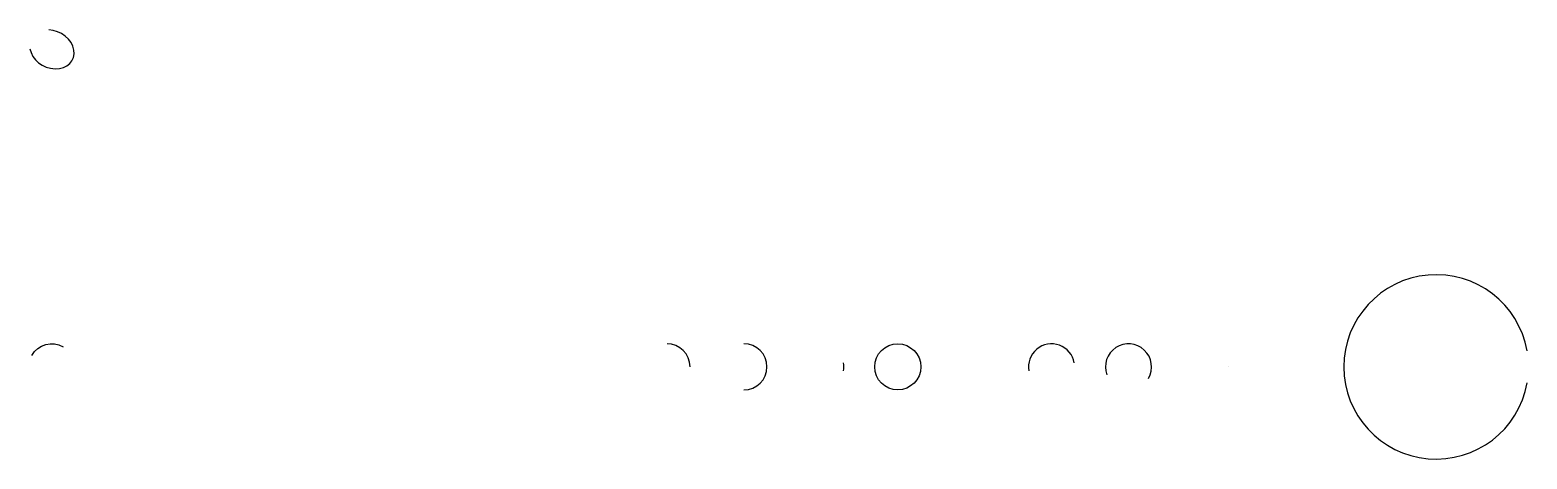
# Model space of a CAD drawing. Header units: metres. Extents: x -83 to 112, y -12 to 44.
import ezdxf

# ---------------------------------------------------------------- set-up
doc = ezdxf.new("R2010")
doc.units = ezdxf.units.M

msp = doc.modelspace()

# ---------------------------------------------------------------- linework, layer by layer
at = {"extrusion": (1, 2, 3)}
msp.add_arc((90, 0, 2), 3, 30, 300, dxfattribs=at)
for centre, radius, start, end in [((100, 0), 12, 10, 350), ((0, 0), 3, 0, 90), ((10, 0), 3, 270, 90), ((30, 0), 3, 0, 360), ((40, 0), 3, 45.5, 45.5), ((50, 0), 3, 10, 190.1235), ((60, 0), 3, -30, 200), ((20, 0), 3, 350, 10), ((70, 0), 3, 0, 1e-06)]:
    msp.add_arc(centre, radius, start, end)
at = {"extrusion": (0, 0, -1)}
msp.add_arc((80, 0, 2), 3, 30, 120, dxfattribs=at)

doc.saveas('drawing.dxf')
